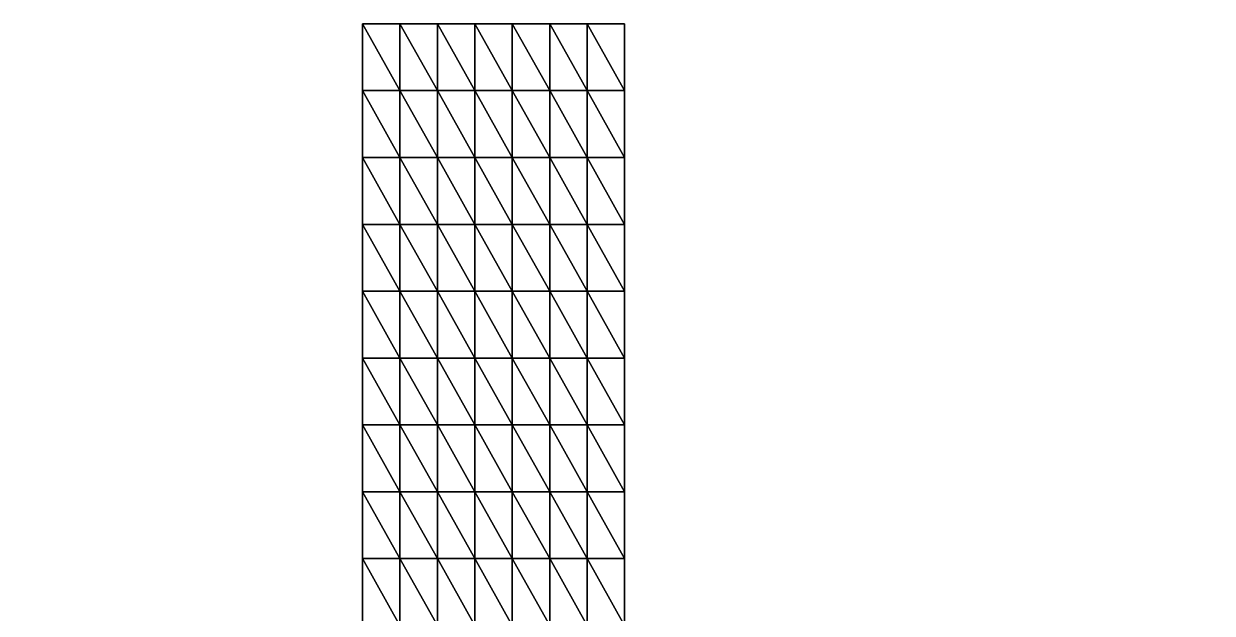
# Model space of a CAD drawing. Extents: x -144 to 177, y -102 to 473.
# Drawn here: x -41.8 to 81.4, y 411.9 to 472.9 of the extents above; entities that cross this region are included whole.
import ezdxf

# ---------------------------------------------------------------- set-up
doc = ezdxf.new("R2010")
doc.units = 0
doc.layers.add('net', color=9, linetype='CONTINUOUS')

msp = doc.modelspace()

# ---------------------------------------------------------------- meshes
at = {"layer": 'net', "color": 9}
mesh = msp.add_polyface(dxfattribs=at)
corners = [(-6.660401, 431.358185, 14.307171), (-6.660401, 438.281464, 14.307171), (-2.783381, 431.358185, 14.307171), (-6.660401, 424.434906, 14.307171), (-6.660401, 431.358185, 17.983669), (-6.660401, 438.281464, 17.983669), (-6.660401, 445.204742, 14.307171), (-6.660401, 445.204742, 17.983669), (-6.660401, 452.128021, 14.307171), (-6.660401, 452.128021, 17.983669), (-6.660401, 459.0513, 14.307171), (-6.660401, 459.0513, 17.983669), (-6.660401, 465.974579, 14.307171), (-6.660401, 465.974579, 17.983669), (-6.660401, 472.897858, 14.307171), (-6.660401, 472.897858, 17.983669), (-6.660401, 424.434906, 17.983669), (-6.660401, 431.358185, 21.660215), (-6.660401, 424.434906, 21.660215), (-6.660401, 438.281464, 21.660215), (-6.660401, 445.204742, 21.660215), (-6.660401, 452.128021, 21.660215), (-6.660401, 459.0513, 21.660215), (-6.660401, 465.974579, 21.660215), (-6.660401, 472.897858, 21.660215), (-6.660401, 431.358185, 25.336714), (-6.660401, 424.434906, 25.336714), (-6.660401, 438.281464, 25.336714), (-6.660401, 445.204742, 25.336714), (-6.660401, 452.128021, 25.336714), (-6.660401, 459.0513, 25.336714), (-6.660401, 465.974579, 25.336714), (-6.660401, 472.897858, 25.336714)]
mesh.append_faces([[corners[k] for k in face] for face in [(0, 1, 2), (0, 3, 4), (1, 0, 5), (4, 5, 0), (6, 1, 7), (5, 7, 1), (8, 6, 9), (7, 9, 6), (10, 8, 11), (9, 11, 8), (12, 10, 13), (11, 13, 10), (14, 12, 15), (13, 15, 12), (4, 16, 17), (18, 17, 16), (5, 4, 19), (17, 19, 4), (7, 5, 20), (19, 20, 5), (9, 7, 21), (20, 21, 7), (11, 9, 22), (21, 22, 9), (13, 11, 23), (22, 23, 11), (15, 13, 24), (23, 24, 13), (17, 18, 25), (26, 25, 18), (19, 17, 27), (25, 27, 17), (20, 19, 28), (27, 28, 19), (21, 20, 29), (28, 29, 20), (22, 21, 30), (29, 30, 21), (23, 22, 31), (30, 31, 22), (24, 23, 32), (31, 32, 23)]], dxfattribs={"vtx1": -1})
mesh = msp.add_polyface(dxfattribs=at)
corners = [(4.970709, 465.974579, 14.307171), (4.970709, 459.0513, 14.307171), (1.093665, 465.974579, 14.307171), (1.093665, 459.0513, 14.307171), (-2.783381, 465.974579, 14.307171), (-2.783381, 459.0513, 14.307171), (-6.660401, 465.974579, 14.307171), (4.970709, 472.897858, 14.307171), (8.847731, 465.974579, 14.307171), (1.093665, 472.897858, 14.307171), (-2.783381, 472.897858, 14.307171), (-6.660401, 472.897858, 14.307171), (4.970709, 465.974579, 25.336714), (1.093665, 465.974579, 25.336714), (4.970709, 459.0513, 25.336714), (-2.783381, 465.974579, 25.336714), (1.093665, 459.0513, 25.336714), (-6.660401, 459.0513, 25.336714), (-2.783381, 459.0513, 25.336714), (-6.660401, 465.974579, 25.336714), (8.847731, 465.974579, 25.336714), (4.970709, 472.897858, 25.336714), (1.093665, 472.897858, 25.336714), (-2.783381, 472.897858, 25.336714), (-6.660401, 472.897858, 25.336714), (-2.783381, 472.897858, 17.983669), (-6.660401, 472.897858, 17.983669), (1.093665, 472.897858, 17.983669), (4.970709, 472.897858, 17.983669), (8.847731, 472.897858, 17.983669), (-2.783381, 472.897858, 21.660215), (-6.660401, 472.897858, 21.660215), (1.093665, 472.897858, 21.660215), (4.970709, 472.897858, 21.660215), (8.847731, 472.897858, 21.660215), (8.847731, 472.897858, 25.336714)]
mesh.append_faces([[corners[k] for k in face] for face in [(0, 1, 2), (2, 3, 4), (4, 5, 6), (0, 7, 8), (7, 0, 9), (2, 9, 0), (9, 2, 10), (4, 10, 2), (10, 4, 11), (6, 11, 4), (12, 13, 14), (13, 15, 16), (17, 18, 19), (15, 19, 18), (12, 20, 21), (13, 12, 22), (21, 22, 12), (15, 13, 23), (22, 23, 13), (19, 15, 24), (23, 24, 15), (10, 11, 25), (26, 25, 11), (9, 10, 27), (25, 27, 10), (7, 9, 28), (27, 28, 9), (28, 29, 7), (25, 26, 30), (31, 30, 26), (27, 25, 32), (30, 32, 25), (28, 27, 33), (32, 33, 27), (33, 34, 28), (30, 31, 23), (24, 23, 31), (32, 30, 22), (23, 22, 30), (33, 32, 21), (22, 21, 32), (21, 35, 33)]], dxfattribs={"vtx1": -1})
mesh = msp.add_polyface(dxfattribs=at)
corners = [(20.478842, 465.974579, 14.307171), (20.478842, 459.0513, 14.307171), (16.60182, 465.974579, 14.307171), (16.60182, 459.0513, 14.307171), (12.724775, 465.974579, 14.307171), (12.724775, 459.0513, 14.307171), (8.847731, 465.974579, 14.307171), (8.847731, 459.0513, 14.307171), (4.970709, 465.974579, 14.307171), (20.478842, 472.897858, 14.307171), (16.60182, 472.897858, 14.307171), (12.724775, 472.897858, 14.307171), (8.847731, 472.897858, 14.307171), (4.970709, 472.897858, 14.307171), (16.60182, 459.0513, 25.336714), (20.478842, 459.0513, 25.336714), (16.60182, 465.974579, 25.336714), (12.724775, 459.0513, 25.336714), (12.724775, 465.974579, 25.336714), (8.847731, 459.0513, 25.336714), (8.847731, 465.974579, 25.336714), (4.970709, 465.974579, 25.336714), (20.478842, 465.974579, 25.336714), (16.60182, 472.897858, 25.336714), (12.724775, 472.897858, 25.336714), (8.847731, 472.897858, 25.336714), (4.970709, 472.897858, 25.336714), (8.847731, 472.897858, 17.983669), (12.724775, 472.897858, 17.983669), (16.60182, 472.897858, 17.983669), (20.478842, 472.897858, 17.983669), (4.970709, 472.897858, 17.983669), (8.847731, 472.897858, 21.660215), (12.724775, 472.897858, 21.660215), (16.60182, 472.897858, 21.660215), (20.478842, 472.897858, 21.660215), (4.970709, 472.897858, 21.660215), (20.478842, 472.897858, 25.336714)]
mesh.append_faces([[corners[k] for k in face] for face in [(0, 1, 2), (2, 3, 4), (4, 5, 6), (7, 6, 5), (6, 7, 8), (9, 0, 10), (2, 10, 0), (10, 2, 11), (4, 11, 2), (11, 4, 12), (6, 12, 4), (12, 6, 13), (14, 15, 16), (17, 14, 18), (16, 18, 14), (19, 17, 20), (18, 20, 17), (20, 21, 19), (16, 22, 23), (18, 16, 24), (23, 24, 16), (20, 18, 25), (24, 25, 18), (25, 26, 20), (12, 13, 27), (11, 12, 28), (27, 28, 12), (10, 11, 29), (28, 29, 11), (29, 30, 10), (27, 31, 32), (28, 27, 33), (32, 33, 27), (29, 28, 34), (33, 34, 28), (34, 35, 29), (32, 36, 25), (33, 32, 24), (25, 24, 32), (34, 33, 23), (24, 23, 33), (23, 37, 34)]], dxfattribs={"vtx1": -1})
mesh = msp.add_polyface(dxfattribs=at)
corners = [(20.478842, 438.281464, 25.336714), (16.60182, 438.281464, 25.336714), (20.478842, 431.358185, 25.336714), (20.478842, 445.204742, 25.336714), (16.60182, 445.204742, 25.336714), (20.478842, 452.128021, 25.336714), (16.60182, 452.128021, 25.336714), (20.478842, 459.0513, 25.336714), (16.60182, 459.0513, 25.336714), (20.478842, 465.974579, 25.336714), (16.60182, 465.974579, 25.336714), (20.478842, 472.897858, 25.336714), (16.60182, 472.897858, 25.336714), (20.478842, 472.897858, 14.307171), (16.60182, 472.897858, 14.307171), (20.478842, 472.897858, 17.983669), (16.60182, 472.897858, 17.983669), (20.478842, 472.897858, 21.660215), (16.60182, 472.897858, 21.660215), (20.478842, 465.974579, 14.307171), (20.478842, 465.974579, 17.983669), (20.478842, 459.0513, 14.307171), (20.478842, 459.0513, 17.983669), (20.478842, 452.128021, 14.307171), (20.478842, 452.128052, 17.983669), (20.478842, 445.204742, 14.307171), (20.478842, 445.204773, 17.983669), (20.478842, 438.281464, 14.307171), (20.478842, 438.281494, 17.983669), (20.478842, 431.358215, 17.983669), (20.478842, 465.974579, 21.660215), (20.478842, 459.0513, 21.660215), (20.478842, 452.128052, 21.660215), (20.478842, 445.204773, 21.660215), (20.478842, 438.281494, 21.660215), (20.478842, 431.358215, 21.660215)]
mesh.append_faces([[corners[k] for k in face] for face in [(0, 1, 2), (3, 4, 0), (5, 6, 3), (7, 8, 5), (9, 10, 7), (11, 12, 9), (13, 14, 15), (15, 16, 17), (17, 18, 11), (19, 13, 20), (15, 20, 13), (21, 19, 22), (20, 22, 19), (23, 21, 24), (22, 24, 21), (25, 23, 26), (24, 26, 23), (27, 25, 28), (26, 28, 25), (28, 29, 27), (20, 15, 30), (17, 30, 15), (22, 20, 31), (30, 31, 20), (24, 22, 32), (31, 32, 22), (26, 24, 33), (32, 33, 24), (28, 26, 34), (33, 34, 26), (34, 35, 28), (30, 17, 9), (11, 9, 17), (31, 30, 7), (9, 7, 30), (32, 31, 5), (7, 5, 31), (33, 32, 3), (5, 3, 32), (34, 33, 0), (3, 0, 33), (0, 2, 34)]], dxfattribs={"vtx1": -1})
mesh = msp.add_polyface(dxfattribs=at)
corners = [(4.970709, 445.204742, 14.307171), (4.970709, 438.281464, 14.307171), (1.093665, 445.204742, 14.307171), (1.093665, 438.281464, 14.307171), (-2.783381, 445.204742, 14.307171), (-2.783381, 438.281464, 14.307171), (-6.660401, 445.204742, 14.307171), (4.970709, 452.128021, 14.307171), (8.847731, 445.204742, 14.307171), (1.093665, 452.128021, 14.307171), (-2.783381, 452.128021, 14.307171), (-6.660401, 452.128021, 14.307171), (4.970709, 459.0513, 14.307171), (8.847731, 452.128021, 14.307171), (1.093665, 459.0513, 14.307171), (-2.783381, 459.0513, 14.307171), (-6.660401, 459.0513, 14.307171), (4.970709, 465.974579, 14.307171), (8.847731, 459.0513, 14.307171), (1.093665, 465.974579, 14.307171), (-2.783381, 465.974579, 14.307171), (-6.660401, 465.974579, 14.307171), (4.970709, 445.204742, 25.336714), (1.093665, 445.204742, 25.336714), (4.970709, 438.281464, 25.336714), (-2.783381, 445.204742, 25.336714), (1.093665, 438.281464, 25.336714), (-6.660401, 445.204742, 25.336714), (-2.783381, 438.281464, 25.336714), (8.847731, 445.204742, 25.336714), (4.970709, 452.128021, 25.336714), (1.093665, 452.128021, 25.336714), (-2.783381, 452.128021, 25.336714), (-6.660401, 452.128021, 25.336714), (8.847731, 452.128021, 25.336714), (4.970709, 459.0513, 25.336714), (1.093665, 459.0513, 25.336714), (-2.783381, 459.0513, 25.336714), (-6.660401, 459.0513, 25.336714), (8.847731, 459.0513, 25.336714), (4.970709, 465.974579, 25.336714), (1.093665, 465.974579, 25.336714), (-2.783381, 465.974579, 25.336714)]
mesh.append_faces([[corners[k] for k in face] for face in [(0, 1, 2), (2, 3, 4), (4, 5, 6), (0, 7, 8), (7, 0, 9), (2, 9, 0), (9, 2, 10), (4, 10, 2), (10, 4, 11), (6, 11, 4), (7, 12, 13), (12, 7, 14), (9, 14, 7), (14, 9, 15), (10, 15, 9), (15, 10, 16), (11, 16, 10), (12, 17, 18), (14, 19, 12), (15, 20, 14), (16, 21, 15), (22, 23, 24), (23, 25, 26), (25, 27, 28), (22, 29, 30), (23, 22, 31), (30, 31, 22), (25, 23, 32), (31, 32, 23), (27, 25, 33), (32, 33, 25), (30, 34, 35), (31, 30, 36), (35, 36, 30), (32, 31, 37), (36, 37, 31), (33, 32, 38), (37, 38, 32), (35, 39, 40), (36, 35, 41), (37, 36, 42)]], dxfattribs={"vtx1": -1})
mesh = msp.add_polyface(dxfattribs=at)
corners = [(20.478842, 445.204742, 14.307171), (20.478842, 438.281464, 14.307171), (16.60182, 445.204742, 14.307171), (16.60182, 438.281464, 14.307171), (12.724775, 445.204742, 14.307171), (12.724775, 438.281464, 14.307171), (8.847731, 445.204742, 14.307171), (8.847731, 438.281464, 14.307171), (4.970709, 445.204742, 14.307171), (20.478842, 452.128021, 14.307171), (16.60182, 452.128021, 14.307171), (12.724775, 452.128021, 14.307171), (8.847731, 452.128021, 14.307171), (4.970709, 452.128021, 14.307171), (20.478842, 459.0513, 14.307171), (16.60182, 459.0513, 14.307171), (12.724775, 459.0513, 14.307171), (8.847731, 459.0513, 14.307171), (4.970709, 459.0513, 14.307171), (16.60182, 465.974579, 14.307171), (12.724775, 465.974579, 14.307171), (16.60182, 438.281464, 25.336714), (20.478842, 438.281464, 25.336714), (16.60182, 445.204742, 25.336714), (12.724775, 438.281464, 25.336714), (12.724775, 445.204742, 25.336714), (8.847731, 438.281464, 25.336714), (8.847731, 445.204742, 25.336714), (4.970709, 445.204742, 25.336714), (20.478842, 445.204742, 25.336714), (16.60182, 452.128021, 25.336714), (12.724775, 452.128021, 25.336714), (8.847731, 452.128021, 25.336714), (4.970709, 452.128021, 25.336714), (20.478842, 452.128021, 25.336714), (16.60182, 459.0513, 25.336714), (12.724775, 459.0513, 25.336714), (8.847731, 459.0513, 25.336714), (4.970709, 459.0513, 25.336714)]
mesh.append_faces([[corners[k] for k in face] for face in [(0, 1, 2), (3, 2, 1), (2, 3, 4), (5, 4, 3), (4, 5, 6), (7, 6, 5), (6, 7, 8), (9, 0, 10), (2, 10, 0), (10, 2, 11), (4, 11, 2), (11, 4, 12), (6, 12, 4), (12, 6, 13), (14, 9, 15), (10, 15, 9), (15, 10, 16), (11, 16, 10), (16, 11, 17), (12, 17, 11), (17, 12, 18), (15, 19, 14), (16, 20, 15), (21, 22, 23), (24, 21, 25), (23, 25, 21), (26, 24, 27), (25, 27, 24), (27, 28, 26), (23, 29, 30), (25, 23, 31), (30, 31, 23), (27, 25, 32), (31, 32, 25), (32, 33, 27), (30, 34, 35), (31, 30, 36), (35, 36, 30), (32, 31, 37), (36, 37, 31), (37, 38, 32)]], dxfattribs={"vtx1": -1})
mesh = msp.add_polyface(dxfattribs=at)
corners = [(4.970709, 424.434906, 14.307171), (4.970709, 417.511627, 14.307171), (1.093665, 424.434906, 14.307171), (1.093665, 417.511627, 14.307171), (-2.783381, 424.434906, 14.307171), (-2.783381, 417.511627, 14.307171), (-6.660401, 424.434906, 14.307171), (4.970709, 431.358185, 14.307171), (8.847731, 424.434906, 14.307171), (1.093665, 431.358185, 14.307171), (-2.783381, 431.358185, 14.307171), (-6.660401, 431.358185, 14.307171), (4.970709, 438.281464, 14.307171), (8.847731, 431.358185, 14.307171), (1.093665, 438.281464, 14.307171), (-2.783381, 438.281464, 14.307171), (-6.660401, 438.281464, 14.307171), (4.970709, 445.204742, 14.307171), (8.847731, 438.281464, 14.307171), (1.093665, 445.204742, 14.307171), (-2.783381, 445.204742, 14.307171), (-6.660401, 445.204742, 14.307171), (4.970709, 424.434906, 25.336714), (1.093665, 424.434906, 25.336714), (4.970709, 417.511627, 25.336714), (-2.783381, 424.434906, 25.336714), (1.093665, 417.511627, 25.336714), (-6.660401, 424.434906, 25.336714), (-2.783381, 417.511627, 25.336714), (8.847731, 424.434906, 25.336714), (4.970709, 431.358185, 25.336714), (1.093665, 431.358185, 25.336714), (-2.783381, 431.358185, 25.336714), (-6.660401, 431.358185, 25.336714), (8.847731, 431.358185, 25.336714), (4.970709, 438.281464, 25.336714), (1.093665, 438.281464, 25.336714), (-2.783381, 438.281464, 25.336714), (-6.660401, 438.281464, 25.336714), (8.847731, 438.281464, 25.336714), (4.970709, 445.204742, 25.336714), (1.093665, 445.204742, 25.336714), (-2.783381, 445.204742, 25.336714), (-6.660401, 445.204742, 25.336714)]
mesh.append_faces([[corners[k] for k in face] for face in [(0, 1, 2), (3, 2, 1), (2, 3, 4), (5, 4, 3), (4, 5, 6), (0, 7, 8), (7, 0, 9), (2, 9, 0), (9, 2, 10), (4, 10, 2), (10, 4, 11), (7, 12, 13), (12, 7, 14), (9, 14, 7), (14, 9, 15), (10, 15, 9), (15, 10, 16), (12, 17, 18), (14, 19, 12), (15, 20, 14), (16, 21, 15), (22, 23, 24), (23, 25, 26), (25, 27, 28), (22, 29, 30), (23, 22, 31), (30, 31, 22), (25, 23, 32), (31, 32, 23), (27, 25, 33), (32, 33, 25), (30, 34, 35), (31, 30, 36), (35, 36, 30), (32, 31, 37), (36, 37, 31), (33, 32, 38), (37, 38, 32), (35, 39, 40), (36, 35, 41), (37, 36, 42), (38, 37, 43)]], dxfattribs={"vtx1": -1})
mesh = msp.add_polyface(dxfattribs=at)
corners = [(20.478842, 424.434906, 14.307171), (20.478842, 417.511627, 14.307171), (16.60182, 424.434906, 14.307171), (16.60182, 417.511627, 14.307171), (12.724775, 424.434906, 14.307171), (12.724775, 417.511627, 14.307171), (8.847731, 424.434906, 14.307171), (8.847731, 417.511627, 14.307171), (4.970709, 424.434906, 14.307171), (20.478842, 431.358185, 14.307171), (16.60182, 431.358185, 14.307171), (12.724775, 431.358185, 14.307171), (8.847731, 431.358185, 14.307171), (4.970709, 431.358185, 14.307171), (20.478842, 438.281464, 14.307171), (16.60182, 438.281464, 14.307171), (12.724775, 438.281464, 14.307171), (8.847731, 438.281464, 14.307171), (4.970709, 438.281464, 14.307171), (12.724775, 417.511627, 25.336714), (8.847731, 417.511627, 25.336714), (12.724775, 410.588348, 25.336714), (4.970709, 417.511627, 25.336714), (8.847731, 410.588348, 25.336714), (16.60182, 417.511627, 25.336714), (20.478842, 417.511627, 25.336714), (16.60182, 424.434906, 25.336714), (12.724775, 424.434906, 25.336714), (8.847731, 424.434906, 25.336714), (4.970709, 424.434906, 25.336714), (20.478842, 424.434906, 25.336714), (16.60182, 431.358185, 25.336714), (12.724775, 431.358185, 25.336714), (8.847731, 431.358185, 25.336714), (4.970709, 431.358185, 25.336714), (20.478842, 431.358185, 25.336714), (16.60182, 438.281464, 25.336714), (12.724775, 438.281464, 25.336714), (8.847731, 438.281464, 25.336714), (4.970709, 438.281464, 25.336714)]
mesh.append_faces([[corners[k] for k in face] for face in [(0, 1, 2), (3, 2, 1), (2, 3, 4), (5, 4, 3), (4, 5, 6), (7, 6, 5), (6, 7, 8), (9, 0, 10), (2, 10, 0), (10, 2, 11), (4, 11, 2), (11, 4, 12), (6, 12, 4), (12, 6, 13), (14, 9, 15), (10, 15, 9), (15, 10, 16), (11, 16, 10), (16, 11, 17), (12, 17, 11), (17, 12, 18), (19, 20, 21), (20, 22, 23), (24, 25, 26), (19, 24, 27), (26, 27, 24), (20, 19, 28), (27, 28, 19), (28, 29, 20), (26, 30, 31), (27, 26, 32), (31, 32, 26), (28, 27, 33), (32, 33, 27), (33, 34, 28), (31, 35, 36), (32, 31, 37), (36, 37, 31), (33, 32, 38), (37, 38, 32), (38, 39, 33)]], dxfattribs={"vtx1": -1})
mesh = msp.add_polyface(dxfattribs=at)
corners = [(20.478842, 424.434906, 25.336714), (16.60182, 424.434906, 25.336714), (20.478842, 417.511627, 25.336714), (20.478842, 431.358185, 25.336714), (16.60182, 431.358185, 25.336714), (20.478842, 431.358185, 14.307171), (20.478842, 438.281464, 14.307171), (20.478842, 431.358215, 17.983669), (20.478842, 424.434906, 14.307171), (20.478842, 424.434937, 17.983669), (20.478842, 417.511627, 14.307171), (20.478842, 417.511658, 17.983669), (20.478842, 410.588348, 14.307171), (20.478842, 410.588379, 17.983669), (20.478842, 438.281494, 17.983669), (20.478842, 431.358215, 21.660215), (20.478842, 424.434937, 21.660215), (20.478842, 417.511658, 21.660215), (20.478842, 410.588379, 21.660215), (20.478842, 438.281494, 21.660215), (20.478842, 410.588348, 25.336714), (74.112534, 409.725861, 34.790562), (81.350967, 409.725861, 34.790562), (74.112534, 409.725861, 31.114061), (23.443434, 409.725861, 34.790562), (16.204977, 409.725861, 34.790562), (23.443434, 409.725861, 38.46706), (30.681871, 409.725861, 34.790562), (30.681871, 409.725861, 38.46706), (37.920307, 409.725861, 34.790562), (37.920307, 409.725861, 38.46706), (45.158764, 409.725861, 34.790562), (45.158764, 409.725861, 38.46706), (52.397205, 409.725861, 34.790562), (52.397205, 409.725861, 38.46706), (59.635635, 409.725861, 34.790562), (59.635635, 409.725861, 38.46706), (66.874092, 409.725861, 34.790562), (66.874092, 409.725861, 38.46706), (74.112534, 409.725861, 38.46706), (81.350967, 409.725861, 38.46706)]
mesh.append_faces([[corners[k] for k in face] for face in [(0, 1, 2), (3, 4, 0), (5, 6, 7), (8, 5, 9), (7, 9, 5), (10, 8, 11), (9, 11, 8), (12, 10, 13), (11, 13, 10), (7, 14, 15), (9, 7, 16), (15, 16, 7), (11, 9, 17), (16, 17, 9), (13, 11, 18), (17, 18, 11), (15, 19, 3), (16, 15, 0), (3, 0, 15), (17, 16, 2), (0, 2, 16), (18, 17, 20), (2, 20, 17), (21, 22, 23), (24, 25, 26), (27, 24, 28), (26, 28, 24), (29, 27, 30), (28, 30, 27), (31, 29, 32), (30, 32, 29), (33, 31, 34), (32, 34, 31), (35, 33, 36), (34, 36, 33), (37, 35, 38), (36, 38, 35), (21, 37, 39), (38, 39, 37), (22, 21, 40), (39, 40, 21)]], dxfattribs={"vtx1": -1})
mesh = msp.add_polyface(dxfattribs=at)
corners = [(-6.660401, 410.588348, 14.307171), (-6.660401, 417.511627, 14.307171), (-2.783381, 410.588348, 14.307171), (-6.660401, 424.434906, 14.307171), (-2.783381, 417.511627, 14.307171), (-6.660401, 431.358185, 14.307171), (-2.783381, 424.434906, 14.307171), (-6.660401, 417.511627, 17.983669), (-6.660401, 410.588348, 17.983669), (-6.660401, 424.434906, 17.983669), (-6.660401, 431.358185, 17.983669), (-6.660401, 417.511627, 21.660215), (-6.660401, 410.588348, 21.660215), (-6.660401, 424.434906, 21.660215), (-6.660401, 417.511627, 25.336714), (-6.660401, 410.588348, 25.336714), (-6.660401, 424.434906, 25.336714), (-41.702557, 409.725861, 34.790562), (-34.464127, 409.725861, 34.790562), (-41.702557, 409.725861, 31.114061), (-27.225666, 409.725861, 31.114061), (-34.464127, 409.725861, 31.114061), (-27.225666, 409.725861, 34.790562), (-19.98723, 409.725861, 31.114061), (-19.98723, 409.725861, 34.790562), (-12.748795, 409.725861, 31.114061), (-12.748795, 409.725861, 34.790562), (-5.510354, 409.725861, 31.114061), (-5.510354, 409.725861, 34.790562), (-56.179455, 409.725861, 34.790562), (-63.417889, 409.725861, 34.790562), (-56.179455, 409.725861, 38.46706), (-63.417889, 409.725861, 38.46706), (-48.941006, 409.725861, 34.790562), (-48.941006, 409.725861, 38.46706), (-41.702557, 409.725861, 38.46706), (-34.464127, 409.725861, 38.46706), (-27.225666, 409.725861, 38.46706), (-19.98723, 409.725861, 38.46706), (-12.748795, 409.725861, 38.46706), (-5.510354, 409.725861, 38.46706)]
mesh.append_faces([[corners[k] for k in face] for face in [(0, 1, 2), (1, 3, 4), (3, 5, 6), (1, 0, 7), (8, 7, 0), (3, 1, 9), (7, 9, 1), (9, 10, 3), (7, 8, 11), (12, 11, 8), (9, 7, 13), (11, 13, 7), (11, 12, 14), (15, 14, 12), (13, 11, 16), (14, 16, 11), (17, 18, 19), (20, 21, 22), (18, 22, 21), (23, 20, 24), (22, 24, 20), (25, 23, 26), (24, 26, 23), (27, 25, 28), (26, 28, 25), (29, 30, 31), (32, 31, 30), (33, 29, 34), (31, 34, 29), (17, 33, 35), (34, 35, 33), (18, 17, 36), (35, 36, 17), (22, 18, 37), (36, 37, 18), (24, 22, 38), (37, 38, 22), (26, 24, 39), (38, 39, 24), (28, 26, 40), (39, 40, 26)]], dxfattribs={"vtx1": -1})
mesh = msp.add_polyface(dxfattribs=at)
corners = [(4.970709, 410.588348, 14.307171), (4.970709, 403.66507, 14.307171), (1.093665, 410.588348, 14.307171), (1.093665, 403.66507, 14.307171), (-2.783381, 410.588348, 14.307171), (-2.783381, 403.66507, 14.307171), (-6.660401, 410.588348, 14.307171), (4.970709, 417.511627, 14.307171), (8.847731, 410.588348, 14.307171), (1.093665, 417.511627, 14.307171), (-2.783381, 417.511627, 14.307171), (-6.660401, 417.511627, 14.307171), (4.970709, 424.434906, 14.307171), (8.847731, 417.511627, 14.307171), (4.970709, 410.588348, 25.336714), (1.093665, 410.588348, 25.336714), (4.970709, 403.66507, 25.336714), (-2.783381, 410.588348, 25.336714), (1.093665, 403.66507, 25.336714), (-6.660401, 410.588348, 25.336714), (-2.783381, 403.66507, 25.336714), (8.847731, 410.588348, 25.336714), (4.970709, 417.511627, 25.336714), (1.093665, 417.511627, 25.336714), (-2.783381, 417.511627, 25.336714), (-6.660401, 417.511627, 25.336714), (8.847731, 417.511627, 25.336714), (4.970709, 424.434906, 25.336714), (1.093665, 424.434906, 25.336714), (-2.783381, 424.434906, 25.336714), (-6.660401, 424.434906, 25.336714), (8.966539, 409.725861, 27.437517), (8.966539, 407.235596, 27.437517), (1.728102, 409.725861, 27.437517), (1.728102, 407.235596, 27.437517), (-5.510354, 409.725861, 27.437517), (-5.510354, 407.235596, 27.437517), (1.728102, 407.235596, 38.46706), (-5.510354, 407.235596, 38.46706), (1.728102, 404.745361, 38.46706), (8.966539, 407.235596, 38.46706), (1.728102, 409.725861, 38.46706), (-5.510354, 409.725861, 38.46706), (1.728102, 409.725861, 31.114061), (-5.510354, 409.725861, 31.114061), (8.966539, 409.725861, 31.114061), (1.728102, 409.725861, 34.790562), (-5.510354, 409.725861, 34.790562), (8.966539, 409.725861, 34.790562), (8.966539, 409.725861, 38.46706)]
mesh.append_faces([[corners[k] for k in face] for face in [(0, 1, 2), (2, 3, 4), (4, 5, 6), (0, 7, 8), (7, 0, 9), (2, 9, 0), (9, 2, 10), (4, 10, 2), (10, 4, 11), (7, 12, 13), (14, 15, 16), (15, 17, 18), (17, 19, 20), (14, 21, 22), (15, 14, 23), (22, 23, 14), (17, 15, 24), (23, 24, 15), (19, 17, 25), (24, 25, 17), (22, 26, 27), (23, 22, 28), (24, 23, 29), (25, 24, 30), (31, 32, 33), (34, 33, 32), (33, 34, 35), (36, 35, 34), (37, 38, 39), (37, 40, 41), (38, 37, 42), (41, 42, 37), (33, 35, 43), (44, 43, 35), (43, 45, 33), (43, 44, 46), (47, 46, 44), (46, 48, 43), (46, 47, 41), (42, 41, 47), (41, 49, 46)]], dxfattribs={"vtx1": -1})
mesh = msp.add_polyface(dxfattribs=at)
corners = [(20.478842, 410.588348, 14.307171), (20.478842, 403.66507, 14.307171), (16.60182, 410.588348, 14.307171), (16.60182, 403.66507, 14.307171), (12.724775, 410.588348, 14.307171), (12.724775, 403.66507, 14.307171), (8.847731, 410.588348, 14.307171), (8.847731, 403.66507, 14.307171), (4.970709, 410.588348, 14.307171), (20.478842, 417.511627, 14.307171), (16.60182, 417.511627, 14.307171), (12.724775, 417.511627, 14.307171), (8.847731, 417.511627, 14.307171), (4.970709, 417.511627, 14.307171), (20.478842, 410.588348, 25.336714), (16.60182, 410.588348, 25.336714), (20.478842, 403.66507, 25.336714), (12.724775, 410.588348, 25.336714), (16.60182, 403.66507, 25.336714), (8.847731, 410.588348, 25.336714), (12.724775, 403.66507, 25.336714), (4.970709, 410.588348, 25.336714), (8.847731, 403.66507, 25.336714), (16.60182, 417.511627, 25.336714), (20.478842, 417.511627, 25.336714), (12.724775, 417.511627, 25.336714), (8.847731, 417.511627, 25.336714), (16.204977, 407.235596, 27.437517), (16.204977, 409.725861, 27.437517), (23.443434, 407.235596, 27.437517), (8.966539, 409.725861, 27.437517), (8.966539, 407.235596, 27.437517), (16.204977, 407.235596, 38.46706), (8.966539, 407.235596, 38.46706), (16.204977, 404.745361, 38.46706), (1.728102, 407.235596, 38.46706), (8.966539, 404.745361, 38.46706), (23.443434, 407.235596, 38.46706), (16.204977, 409.725861, 38.46706), (8.966539, 409.725861, 38.46706), (1.728102, 409.725861, 38.46706), (1.728102, 409.725861, 27.437517), (8.966539, 409.725861, 31.114061), (16.204977, 409.725861, 31.114061), (23.443434, 409.725861, 31.114061), (1.728102, 409.725861, 31.114061), (8.966539, 409.725861, 34.790562), (16.204977, 409.725861, 34.790562), (23.443434, 409.725861, 34.790562), (1.728102, 409.725861, 34.790562), (23.443434, 409.725861, 38.46706)]
mesh.append_faces([[corners[k] for k in face] for face in [(0, 1, 2), (2, 3, 4), (4, 5, 6), (6, 7, 8), (9, 0, 10), (2, 10, 0), (10, 2, 11), (4, 11, 2), (11, 4, 12), (6, 12, 4), (12, 6, 13), (14, 15, 16), (15, 17, 18), (17, 19, 20), (19, 21, 22), (15, 14, 23), (24, 23, 14), (17, 15, 25), (23, 25, 15), (19, 17, 26), (27, 28, 29), (28, 27, 30), (31, 30, 27), (32, 33, 34), (33, 35, 36), (32, 37, 38), (33, 32, 39), (38, 39, 32), (39, 40, 33), (30, 41, 42), (28, 30, 43), (42, 43, 30), (43, 44, 28), (42, 45, 46), (43, 42, 47), (46, 47, 42), (47, 48, 43), (46, 49, 39), (47, 46, 38), (39, 38, 46), (38, 50, 47)]], dxfattribs={"vtx1": -1})

doc.saveas('drawing.dxf')
